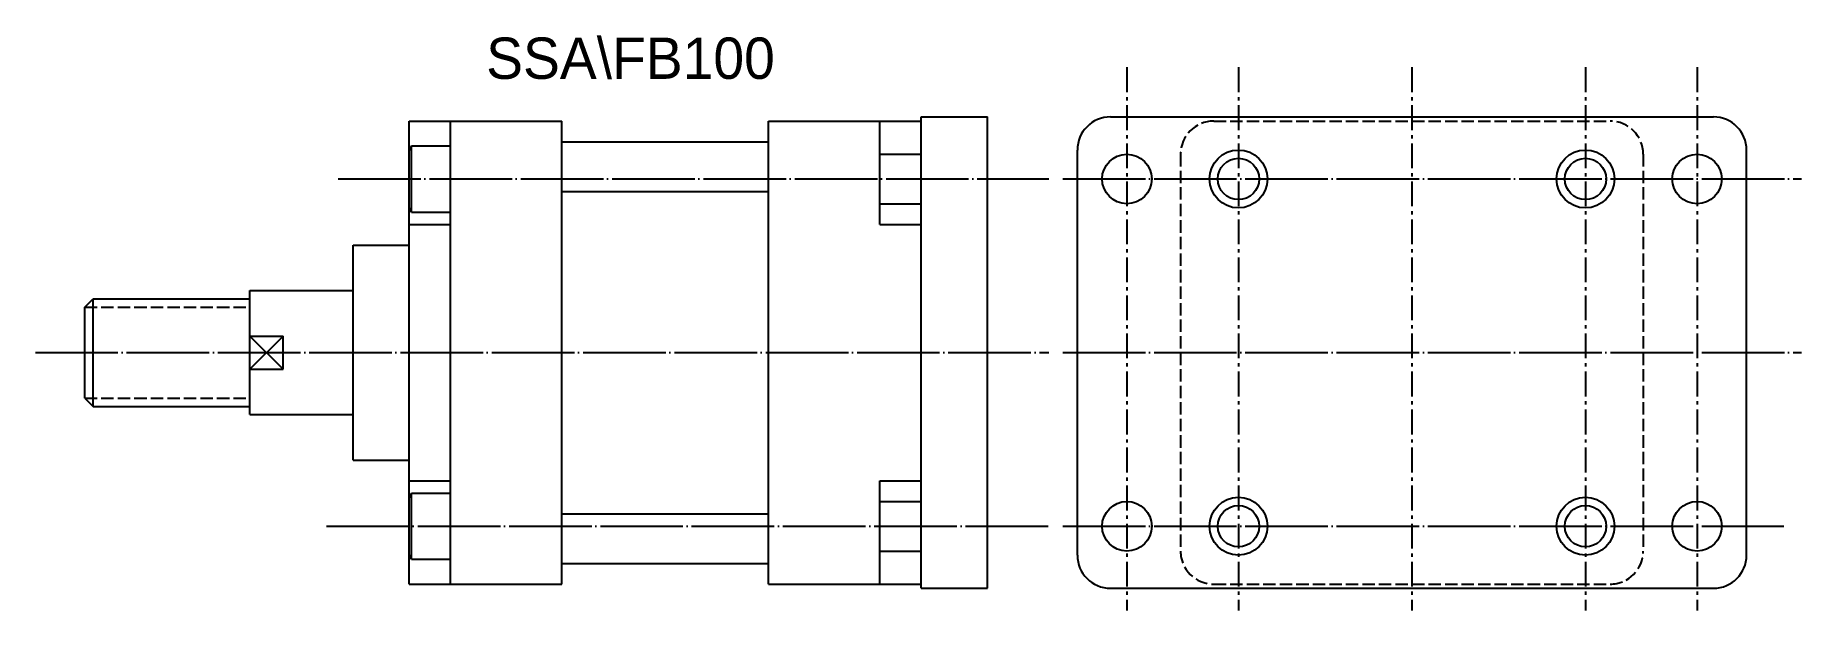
# Model space of a CAD drawing. Extents: x 214 to 642, y 202 to 342.
import ezdxf

# ---------------------------------------------------------------- set-up
doc = ezdxf.new("R2010")
doc.units = 0
doc.header["$MEASUREMENT"] = 0
for name, pattern in [('CENTER', [22, 20, -1, 0, -1]), ('DASHED', [4, 3, -1]), ('SCENTER', [9.2, 6, -1.2, 0.8, -1.2])]:
    doc.linetypes.add(name, pattern=pattern)
for name, color, linetype in [('CEN', 1, 'CENTER'), ('CON', 2, 'CONTINUOUS'), ('DAS', 3, 'DASHED'), ('SCEN', 1, 'SCENTER'), ('UTI', 7, 'CONTINUOUS')]:
    doc.layers.add(name, color=color, linetype=linetype)

msp = doc.modelspace()

# ---------------------------------------------------------------- linework, layer by layer
at = {"layer": 'CEN'}
for p, q in [((287.82, 306.78), (459.82, 306.78)), ((463.19, 306.78), (642.06, 306.78)), ((214.5, 264.78), (459.82, 264.78)), ((463.19, 264.78), (642.06, 264.78)), ((284.97, 222.78), (459.82, 222.78)), ((463.19, 222.78), (637.78, 222.78))]:
    msp.add_line(p, q, dxfattribs=at)
at = {"layer": 'CON'}
for p, q in [((304.96, 208.78), (304.96, 320.78)), ((304.96, 320.78), (341.96, 320.78)), ((314.96, 208.78), (314.96, 320.78)), ((341.96, 208.78), (341.96, 320.78)), ((391.96, 320.78), (428.96, 320.78)), ((391.96, 208.78), (391.96, 320.78)), ((418.96, 295.78), (418.96, 320.78)), ((428.96, 207.78), (428.96, 321.78)), ((428.96, 321.78), (444.96, 321.78)), ((444.96, 207.78), (444.96, 321.78)), ((474.73, 321.78), (620.73, 321.78)), ((305.56, 314.78), (304.96, 313.74)), ((304.96, 299.82), (304.96, 313.74)), ((305.56, 314.78), (314.96, 314.78)), ((305.56, 298.78), (305.56, 314.78)), ((341.96, 315.78), (391.96, 315.78)), ((418.96, 312.78), (428.96, 312.78)), ((466.73, 215.78), (466.73, 313.78)), ((628.73, 215.78), (628.73, 313.78)), ((341.96, 303.78), (391.96, 303.78)), ((305.56, 298.78), (304.96, 299.82)), ((418.96, 300.78), (428.96, 300.78)), ((304.96, 295.78), (314.96, 295.78)), ((305.56, 298.78), (314.96, 298.78)), ((418.96, 295.78), (428.96, 295.78)), ((291.46, 238.78), (291.46, 290.78)), ((291.46, 290.78), (304.96, 290.78)), ((266.46, 279.78), (291.46, 279.78)), ((266.46, 249.78), (266.46, 279.78)), ((226.46, 275.78), (228.46, 277.78)), ((226.46, 253.78), (226.46, 275.78)), ((228.46, 277.78), (266.46, 277.78)), ((228.46, 251.78), (228.46, 277.78)), ((266.46, 268.78), (274.46, 268.78)), ((274.46, 260.78), (274.46, 268.78)), ((266.46, 260.78), (274.46, 260.78)), ((226.46, 253.78), (228.46, 251.78)), ((228.46, 251.78), (266.46, 251.78)), ((266.46, 249.78), (291.46, 249.78)), ((291.46, 238.78), (304.96, 238.78)), ((304.96, 233.78), (314.96, 233.78)), ((418.96, 208.78), (418.96, 233.78)), ((418.96, 233.78), (428.96, 233.78)), ((305.56, 230.78), (304.96, 229.74)), ((304.96, 215.82), (304.96, 229.74)), ((305.56, 230.78), (314.96, 230.78)), ((305.56, 214.78), (305.56, 230.78)), ((418.96, 228.78), (428.96, 228.78)), ((341.96, 225.78), (391.96, 225.78)), ((305.56, 214.78), (304.96, 215.82)), ((305.56, 214.78), (314.96, 214.78)), ((418.96, 216.78), (428.96, 216.78)), ((341.96, 213.78), (391.96, 213.78)), ((304.96, 208.78), (341.96, 208.78)), ((391.96, 208.78), (428.96, 208.78)), ((428.96, 207.78), (444.96, 207.78)), ((474.73, 207.78), (620.73, 207.78))]:
    msp.add_line(p, q, dxfattribs=at)
for centre, radius in [((478.73, 306.78), 6), ((505.73, 306.78), 7), ((589.73, 306.78), 7), ((616.73, 306.78), 6), ((505.73, 306.78), 5), ((589.73, 306.78), 5), ((478.73, 222.78), 6), ((505.73, 222.78), 7), ((505.73, 222.78), 5), ((589.73, 222.78), 7), ((589.73, 222.78), 5), ((616.73, 222.78), 6)]:
    msp.add_circle(centre, radius, dxfattribs=at)
for centre, start, end in [((474.73, 313.78), 90, 180), ((620.73, 313.78), 360, 90), ((474.73, 215.78), 180, 270), ((620.73, 215.78), 270, 360)]:
    msp.add_arc(centre, 8, start, end, dxfattribs=at)
at = {"layer": 'DAS'}
for p, q in [((499.73, 320.78), (595.73, 320.78)), ((491.73, 312.78), (491.73, 216.78)), ((603.73, 312.78), (603.73, 216.78)), ((226.46, 275.78), (266.46, 275.78)), ((226.46, 253.78), (266.46, 253.78)), ((499.73, 208.78), (595.73, 208.78))]:
    msp.add_line(p, q, dxfattribs=at)
for centre, start, end in [((499.73, 312.78), 90, 180), ((595.73, 312.78), 0, 90), ((499.73, 216.78), 180, 270), ((595.73, 216.78), 270, 0)]:
    msp.add_arc(centre, 8, start, end, dxfattribs=at)
at = {"layer": 'SCEN'}
for p, q in [((478.73, 333.8), (478.73, 202.36)), ((505.73, 333.8), (505.73, 202.36)), ((547.73, 333.8), (547.73, 202.36)), ((589.73, 333.8), (589.73, 202.36)), ((616.73, 333.8), (616.73, 202.36))]:
    msp.add_line(p, q, dxfattribs=at)
at = {"layer": 'UTI'}
for p, q in [((274.46, 268.78), (266.46, 260.78)), ((266.46, 268.78), (274.46, 260.78))]:
    msp.add_line(p, q, dxfattribs=at)

# ---------------------------------------------------------------- texts
msp.add_text('SSA\\FB100', height=10, dxfattribs=at).set_placement((323.63, 331))

doc.saveas('drawing.dxf')
